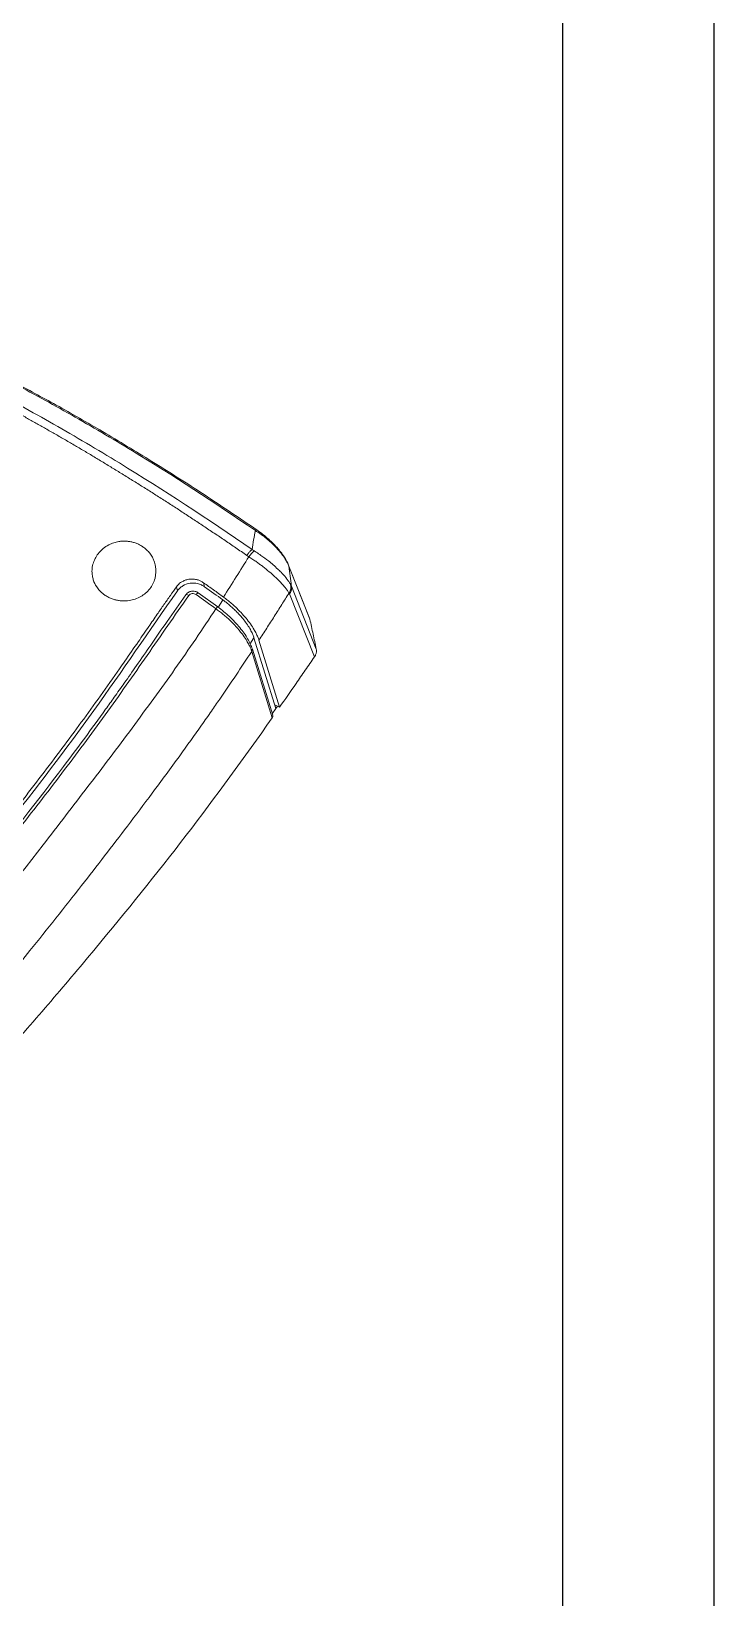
# Model space of a CAD drawing. Header units: inches. Extents: x 2021 to 3023, y 1089 to 1338.
# Drawn here: x 2346.2 to 2373, y 1144.3 to 1205.8 of the extents above; entities that cross this region are included whole.
import ezdxf

# ---------------------------------------------------------------- set-up
doc = ezdxf.new("R2010")
doc.units = ezdxf.units.IN

msp = doc.modelspace()

# ---------------------------------------------------------------- linework, layer by layer
for p, q in [((2373.001, 1337.69), (2373.001, 1088.511)), ((2367.068, 1331.757), (2367.068, 1094.444))]:
    msp.add_line(p, q)
at = {"color": 7, "linetype": 'Continuous', "lineweight": 15}
for p, q in [((2357.132, 1182.774), (2356.299, 1184.874)), ((2357.146, 1182.728), (2356.322, 1184.803)), ((2351.902, 1183.994), (2351.942, 1183.837)), ((2352.974, 1184.155), (2353.014, 1183.997)), ((2356.418, 1184.026), (2357.397, 1181.558)), ((2353.533, 1183.208), (2352.758, 1183.763)), ((2356.347, 1183.719), (2357.326, 1181.249)), ((2357.146, 1182.728), (2357.119, 1182.785)), ((2354.863, 1181.465), (2355.665, 1178.86)), ((2355.685, 1178.958), (2354.886, 1181.556)), ((2354.951, 1181.996), (2355.806, 1179.221)), ((2355.954, 1179.273), (2355.146, 1181.899)), ((2355.806, 1179.221), (2355.666, 1179.021)), ((2355.768, 1179.371), (2355.954, 1179.273)), ((2355.806, 1179.221), (2355.768, 1179.371)), ((2355.872, 1179.316), (2355.806, 1179.221))]:
    msp.add_line(p, q, dxfattribs=at)
at = {"color": 8, "linetype": 'Continuous', "lineweight": 15}
for p, q in [((2356.305, 1184.855), (2356.322, 1184.803)), ((2353.731, 1183.482), (2353.542, 1183.191)), ((2354.786, 1181.742), (2354.951, 1181.996))]:
    msp.add_line(p, q, dxfattribs=at)
at = {"color": 7, "linetype": 'Continuous', "lineweight": 15, "flags": 128}
msp.add_lwpolyline([(2352.677, 1183.695), (2352.696, 1183.717), (2352.714, 1183.736), (2352.731, 1183.75), (2352.745, 1183.759), (2352.757, 1183.763), (2352.764, 1183.762), (2352.768, 1183.754), (2352.768, 1183.742)], dxfattribs=at)
at = {"color": 8, "linetype": 'Continuous', "lineweight": 15, "flags": 128}
msp.add_lwpolyline([(2353.454, 1183.139), (2353.473, 1183.161), (2353.491, 1183.18), (2353.508, 1183.194), (2353.522, 1183.203), (2353.532, 1183.207), (2353.54, 1183.206), (2353.541, 1183.205)], dxfattribs=at)
at = {"color": 7, "linetype": 'Continuous', "lineweight": 15}
for centre, radius, start, end in [((2355.65, 1184.541), 1.103, 128.52903, 144.73503), ((2355.967, 1183.993), 0.431, 326.60059, 13.59834)]:
    msp.add_arc(centre, radius, start, end, dxfattribs=at)
at = {"color": 8, "linetype": 'Continuous', "lineweight": 15}
for centre, radius, start, end in [((2352.294, 1183.546), 0.145, 48.72203, 98.21435), ((2354.784, 1181.533), 0.104, 319.39533, 12.67341)]:
    msp.add_arc(centre, radius, start, end, dxfattribs=at)
at = {"color": 7, "linetype": 'Continuous', "lineweight": 15}
for points, knots in [([(2355.004, 1186.206), (2353.393, 1187.311), (2351.777, 1188.357), (2349.373, 1189.818), (2348.575, 1190.287), (2346.99, 1191.187), (2346.202, 1191.618), (2345.42, 1192.031)], [0, 0, 0, 0, 0.5, 0.5, 0.75, 0.75, 1, 1, 1, 1]), ([(2355.072, 1186.221), (2354.378, 1186.691), (2353.002, 1187.623), (2350.977, 1188.906), (2349.039, 1190.075), (2347.229, 1191.113), (2346.076, 1191.729), (2345.525, 1192.024)], [0, 0, 0, 0, 0.21656, 0.42908, 0.631496, 0.823808, 1, 1, 1, 1]), ([(2344.284, 1191.565), (2344.406, 1191.5), (2344.652, 1191.37), (2345.022, 1191.171), (2345.395, 1190.969), (2345.771, 1190.763), (2346.15, 1190.553), (2346.531, 1190.339), (2346.916, 1190.121), (2347.302, 1189.899), (2347.692, 1189.674), (2348.084, 1189.444), (2348.479, 1189.211), (2348.876, 1188.973), (2349.275, 1188.732), (2349.677, 1188.486), (2350.081, 1188.237), (2350.488, 1187.983), (2350.897, 1187.726), (2351.308, 1187.465), (2351.721, 1187.199), (2352.137, 1186.93), (2352.554, 1186.657), (2352.973, 1186.379), (2353.394, 1186.098), (2353.817, 1185.813), (2354.242, 1185.523), (2354.526, 1185.328), (2354.668, 1185.23)], [0, 0, 0, 0, 0.036124, 0.072434, 0.108932, 0.145616, 0.182486, 0.219544, 0.256789, 0.29422, 0.331839, 0.369645, 0.407639, 0.445819, 0.484187, 0.522742, 0.561485, 0.600414, 0.639531, 0.678835, 0.718326, 0.758004, 0.797869, 0.837922, 0.878161, 0.918587, 0.9592, 1, 1, 1, 1]), ([(2344.536, 1191.773), (2345.379, 1191.329), (2346.228, 1190.863), (2347.938, 1189.89), (2348.799, 1189.382), (2351.394, 1187.798), (2353.139, 1186.662), (2354.875, 1185.461)], [0, 0, 0, 0, 0.25, 0.25, 0.5, 0.5, 1, 1, 1, 1]), ([(2349.114, 1183.661), (2349.096, 1183.673), (2349.058, 1183.699), (2349.002, 1183.743), (2348.944, 1183.794), (2348.886, 1183.853), (2348.828, 1183.92), (2348.731, 1184.052), (2348.649, 1184.221), (2348.594, 1184.45), (2348.582, 1184.657), (2348.62, 1184.888), (2348.702, 1185.102), (2348.835, 1185.312), (2349.017, 1185.498), (2349.229, 1185.638), (2349.441, 1185.727), (2349.62, 1185.772), (2349.777, 1185.79), (2349.912, 1185.791), (2350.049, 1185.779), (2350.186, 1185.752), (2350.32, 1185.71), (2350.452, 1185.653), (2350.533, 1185.602), (2350.573, 1185.577)], [0, 0, 0, 0, 0.017183, 0.036026, 0.056529, 0.078694, 0.10252, 0.128009, 0.212442, 0.255727, 0.323316, 0.383135, 0.447253, 0.507776, 0.579682, 0.647658, 0.700622, 0.752532, 0.785694, 0.81955, 0.854122, 0.889434, 0.925505, 0.962355, 1, 1, 1, 1]), ([(2356.322, 1184.803), (2356.313, 1184.825), (2356.296, 1184.868), (2356.263, 1184.936), (2356.225, 1185.006), (2356.181, 1185.079), (2356.131, 1185.155), (2356.076, 1185.234), (2356.014, 1185.314), (2355.947, 1185.397), (2355.873, 1185.481), (2355.794, 1185.566), (2355.681, 1185.68), (2355.533, 1185.816), (2355.368, 1185.952), (2355.225, 1186.058), (2355.112, 1186.138), (2355.038, 1186.184), (2355.004, 1186.206)], [0, 0, 0, 0, 0.0469048, 0.0950991, 0.1445642, 0.1952781, 0.247216, 0.3003503, 0.3546512, 0.4100867, 0.4666234, 0.5242264, 0.5828598, 0.6984615, 0.8085728, 0.8792935, 0.9431002, 1, 1, 1, 1]), ([(2356.31, 1184.846), (2356.264, 1184.943), (2356.166, 1185.15), (2355.899, 1185.5), (2355.526, 1185.886), (2355.221, 1186.111), (2355.062, 1186.229)], [0, 0, 0, 0, 0.210473, 0.447681, 0.71111, 1, 1, 1, 1]), ([(2350.573, 1185.577), (2350.593, 1185.564), (2350.632, 1185.536), (2350.69, 1185.489), (2350.748, 1185.437), (2350.805, 1185.377), (2350.861, 1185.311), (2350.913, 1185.237), (2350.97, 1185.142), (2351.037, 1184.998), (2351.113, 1184.726), (2351.098, 1184.331), (2350.921, 1183.972), (2350.703, 1183.744), (2350.508, 1183.608), (2350.288, 1183.509), (2350.09, 1183.461), (2349.924, 1183.444), (2349.795, 1183.443), (2349.66, 1183.455), (2349.522, 1183.481), (2349.383, 1183.524), (2349.244, 1183.582), (2349.158, 1183.634), (2349.114, 1183.661)], [0, 0, 0, 0, 0.018406, 0.037992, 0.058759, 0.080706, 0.103835, 0.128145, 0.153971, 0.192869, 0.256899, 0.38421, 0.507618, 0.569148, 0.629208, 0.689594, 0.751184, 0.782082, 0.814504, 0.848469, 0.883988, 0.921076, 0.959744, 1, 1, 1, 1]), ([(2354.873, 1185.457), (2354.866, 1185.452), (2354.852, 1185.442), (2354.828, 1185.42), (2354.801, 1185.393), (2354.771, 1185.36), (2354.738, 1185.321), (2354.704, 1185.278), (2354.68, 1185.246), (2354.668, 1185.23)], [0, 0, 0, 0, 0.123647, 0.254908, 0.393294, 0.538078, 0.68829, 0.842728, 1, 1, 1, 1]), ([(2356.326, 1183.756), (2356.316, 1183.771), (2356.297, 1183.802), (2356.263, 1183.851), (2356.225, 1183.903), (2356.183, 1183.957), (2356.137, 1184.014), (2356.086, 1184.072), (2356.032, 1184.133), (2355.973, 1184.196), (2355.91, 1184.26), (2355.843, 1184.326), (2355.727, 1184.436), (2355.549, 1184.593), (2355.347, 1184.756), (2355.179, 1184.882), (2355.05, 1184.976), (2354.905, 1185.077), (2354.803, 1185.143), (2354.75, 1185.178)], [0, 0, 0, 0, 0.0388478, 0.0784276, 0.1187117, 0.1596679, 0.2012593, 0.2434445, 0.2861778, 0.3294092, 0.3730848, 0.4171468, 0.4615344, 0.5916828, 0.726849, 0.7841979, 0.8492571, 0.9214452, 1, 1, 1, 1]), ([(2354.873, 1185.457), (2354.873, 1185.458), (2354.874, 1185.459), (2354.875, 1185.46), (2354.875, 1185.461)], [0, 0, 0, 0, 0.495681, 1, 1, 1, 1]), ([(2354.873, 1185.457), (2354.888, 1185.449), (2354.918, 1185.432), (2354.948, 1185.413), (2354.963, 1185.404)], [0, 0, 0, 0, 0.497029, 1, 1, 1, 1]), ([(2354.963, 1185.404), (2354.988, 1185.389), (2355.076, 1185.333), (2355.265, 1185.206), (2355.56, 1184.986), (2355.822, 1184.758), (2356.044, 1184.538), (2356.179, 1184.387), (2356.282, 1184.252), (2356.342, 1184.165), (2356.372, 1184.115), (2356.385, 1184.094)], [0, 0, 0, 0, 0.039292, 0.142175, 0.308811, 0.539273, 0.63299, 0.789358, 0.87565, 0.945859, 1, 1, 1, 1]), ([(2351.902, 1183.994), (2351.824, 1183.882), (2351.661, 1183.651), (2351.412, 1183.294), (2351.129, 1182.887), (2350.794, 1182.403), (2350.37, 1181.789), (2349.987, 1181.237), (2349.492, 1180.525), (2348.681, 1179.375), (2347.398, 1177.624), (2345.796, 1175.529), (2344.075, 1173.37), (2342.186, 1171.085), (2340.44, 1169.048), (2338.942, 1167.347), (2337.749, 1166.022), (2336.563, 1164.746), (2335.37, 1163.504), (2334.21, 1162.327), (2333.073, 1161.198), (2331.944, 1160.096), (2330.821, 1159.015), (2329.692, 1157.941), (2328.362, 1156.69), (2326.753, 1155.217), (2324.922, 1153.615), (2323.498, 1152.447), (2322.576, 1151.73), (2322.135, 1151.394), (2321.672, 1151.05), (2321.362, 1150.824), (2321.185, 1150.695)], [0, 0, 0, 0, 0.0089088, 0.0184002, 0.0284742, 0.0412697, 0.0569379, 0.077424, 0.085411, 0.1139114, 0.1699427, 0.2280952, 0.2869967, 0.3510916, 0.4225641, 0.4632092, 0.5002153, 0.5400211, 0.5781748, 0.6140612, 0.6493221, 0.6842487, 0.7183711, 0.7523365, 0.7870734, 0.8386554, 0.8961431, 0.9480958, 0.9613636, 0.9742004, 0.9852851, 1, 1, 1, 1]), ([(2352.974, 1184.155), (2352.957, 1184.166), (2352.923, 1184.19), (2352.868, 1184.219), (2352.811, 1184.245), (2352.753, 1184.266), (2352.663, 1184.29), (2352.541, 1184.307), (2352.389, 1184.297), (2352.243, 1184.259), (2352.124, 1184.201), (2352.031, 1184.136), (2351.96, 1184.07), (2351.922, 1184.019), (2351.902, 1183.994)], [0, 0, 0, 0, 0.052672, 0.104576, 0.15605, 0.207444, 0.259106, 0.385409, 0.509768, 0.632038, 0.754966, 0.836519, 0.917675, 1, 1, 1, 1]), ([(2351.942, 1183.837), (2351.97, 1183.877), (2352.002, 1183.914), (2352.073, 1183.98), (2352.114, 1184.011), (2352.242, 1184.088), (2352.339, 1184.122), (2352.54, 1184.151), (2352.644, 1184.146), (2352.791, 1184.109), (2352.839, 1184.092), (2352.93, 1184.051), (2352.973, 1184.026), (2353.014, 1183.997)], [0, 0, 0, 0, 0.125, 0.125, 0.25, 0.25, 0.5, 0.5, 0.75, 0.75, 0.875, 0.875, 1, 1, 1, 1]), ([(2353.751, 1183.597), (2353.622, 1183.691), (2353.363, 1183.878), (2353.104, 1184.062), (2352.974, 1184.155)], [0, 0, 0, 0, 0.500114, 1, 1, 1, 1]), ([(2356.347, 1183.719), (2356.355, 1183.732), (2356.372, 1183.759), (2356.392, 1183.8), (2356.408, 1183.841), (2356.418, 1183.881), (2356.424, 1183.921), (2356.426, 1183.958), (2356.424, 1183.993), (2356.42, 1184.016), (2356.418, 1184.026)], [0, 0, 0, 0, 0.136672, 0.271382, 0.403325, 0.531783, 0.656134, 0.775868, 0.890586, 1, 1, 1, 1]), ([(2356.417, 1184.034), (2356.417, 1184.033), (2356.417, 1184.031), (2356.418, 1184.028), (2356.418, 1184.026)], [0, 0, 0, 0, 0.512209, 1, 1, 1, 1]), ([(2321.216, 1150.53), (2321.594, 1150.803), (2321.969, 1151.079), (2322.713, 1151.643), (2323.081, 1151.931), (2324.178, 1152.808), (2324.898, 1153.412), (2327.035, 1155.266), (2328.433, 1156.556), (2330.498, 1158.513), (2331.182, 1159.168), (2332.54, 1160.484), (2333.215, 1161.145), (2334.553, 1162.478), (2335.216, 1163.15), (2336.526, 1164.512), (2337.174, 1165.202), (2338.453, 1166.601), (2339.086, 1167.31), (2340.341, 1168.738), (2340.964, 1169.459), (2342.817, 1171.635), (2344.03, 1173.106), (2346.397, 1176.092), (2347.55, 1177.607), (2349.774, 1180.691), (2350.836, 1182.268), (2351.942, 1183.837)], [0, 0, 0, 0, 0.03125, 0.03125, 0.0625, 0.0625, 0.125, 0.125, 0.25, 0.25, 0.3125, 0.3125, 0.375, 0.375, 0.4375, 0.4375, 0.5, 0.5, 0.5625, 0.5625, 0.625, 0.625, 0.75, 0.75, 0.875, 0.875, 1, 1, 1, 1]), ([(2352.274, 1183.689), (2352.028, 1183.339), (2351.566, 1182.68), (2350.923, 1181.751), (2350.364, 1180.946), (2349.887, 1180.263), (2349.484, 1179.693), (2348.698, 1178.594), (2347.021, 1176.326), (2344.453, 1173.058), (2341.408, 1169.424), (2338.562, 1166.177), (2335.775, 1163.209), (2333.062, 1160.501), (2330.813, 1158.333), (2329.067, 1156.678), (2327.876, 1155.572), (2326.934, 1154.721), (2326.193, 1154.066), (2325.573, 1153.526), (2324.803, 1152.87), (2323.877, 1152.107), (2322.79, 1151.247), (2321.998, 1150.666), (2321.577, 1150.357)], [0, 0, 0, 0, 0.0278934, 0.0525723, 0.0740396, 0.0922981, 0.1073499, 0.1200161, 0.1811946, 0.2928349, 0.3925213, 0.492213, 0.576788, 0.6613687, 0.7459531, 0.7831727, 0.819699, 0.852972, 0.8669085, 0.8850488, 0.9074296, 0.9340488, 0.9649038, 1, 1, 1, 1]), ([(2352.39, 1183.654), (2351.837, 1182.872), (2351.296, 1182.087), (2350.21, 1180.525), (2349.665, 1179.747), (2348.55, 1178.206), (2347.982, 1177.442), (2346.831, 1175.925), (2346.246, 1175.172), (2344.471, 1172.929), (2343.259, 1171.456), (2341.408, 1169.279), (2340.785, 1168.559), (2339.532, 1167.129), (2338.9, 1166.42), (2337.621, 1165.02), (2336.973, 1164.329), (2335.662, 1162.964), (2334.999, 1162.291), (2332.993, 1160.286), (2331.634, 1158.97), (2329.571, 1157.004), (2328.88, 1156.351), (2327.484, 1155.064), (2326.78, 1154.429), (2325.357, 1153.188), (2324.638, 1152.58), (2323.542, 1151.699), (2323.174, 1151.411), (2322.432, 1150.845), (2322.057, 1150.568), (2321.681, 1150.297)], [0, 0, 0, 0, 0.0625, 0.0625, 0.125, 0.125, 0.1875, 0.1875, 0.25, 0.25, 0.375, 0.375, 0.4375, 0.4375, 0.5, 0.5, 0.5625, 0.5625, 0.625, 0.625, 0.75, 0.75, 0.8125, 0.8125, 0.875, 0.875, 0.9375, 0.9375, 0.96875, 0.96875, 1, 1, 1, 1]), ([(2352.76, 1183.763), (2352.721, 1183.785), (2352.663, 1183.818), (2352.572, 1183.831), (2352.502, 1183.828), (2352.435, 1183.811), (2352.372, 1183.782), (2352.316, 1183.741), (2352.288, 1183.707), (2352.274, 1183.689)], [0, 0, 0, 0, 0.244592, 0.369004, 0.494403, 0.620571, 0.747161, 0.873761, 1, 1, 1, 1]), ([(2352.677, 1183.695), (2352.633, 1183.726), (2352.576, 1183.741), (2352.469, 1183.726), (2352.42, 1183.697), (2352.39, 1183.654)], [0, 0, 0, 0, 0.5, 0.5, 1, 1, 1, 1]), ([(2354.951, 1181.996), (2354.945, 1182.016), (2354.931, 1182.058), (2354.905, 1182.124), (2354.873, 1182.197), (2354.833, 1182.276), (2354.767, 1182.395), (2354.663, 1182.555), (2354.524, 1182.738), (2354.383, 1182.902), (2354.25, 1183.041), (2354.116, 1183.169), (2353.984, 1183.285), (2353.856, 1183.39), (2353.772, 1183.452), (2353.731, 1183.482)], [0, 0, 0, 0, 0.044078, 0.091131, 0.141202, 0.194312, 0.250456, 0.375215, 0.501476, 0.595775, 0.686027, 0.771803, 0.852814, 0.928898, 1, 1, 1, 1]), ([(2355.146, 1181.899), (2355.139, 1181.921), (2355.125, 1181.965), (2355.099, 1182.032), (2355.069, 1182.1), (2355.036, 1182.171), (2354.998, 1182.242), (2354.929, 1182.364), (2354.817, 1182.539), (2354.643, 1182.766), (2354.444, 1182.992), (2354.25, 1183.185), (2354.071, 1183.346), (2353.913, 1183.477), (2353.805, 1183.557), (2353.751, 1183.597)], [0, 0, 0, 0, 0.041894, 0.083587, 0.125185, 0.166797, 0.208529, 0.250489, 0.376153, 0.501539, 0.626539, 0.751849, 0.83477, 0.9172, 1, 1, 1, 1]), ([(2355.146, 1181.899), (2355.247, 1182.057), (2355.449, 1182.369), (2355.746, 1182.836), (2356.038, 1183.297), (2356.231, 1183.604), (2356.326, 1183.756)], [0, 0, 0, 0, 0.256238, 0.508291, 0.756198, 1, 1, 1, 1]), ([(2322.87, 1149.301), (2323.627, 1149.823), (2324.368, 1150.381), (2325.819, 1151.553), (2326.53, 1152.168), (2327.931, 1153.436), (2328.621, 1154.091), (2329.991, 1155.425), (2330.671, 1156.105), (2332.034, 1157.471), (2332.715, 1158.154), (2334.07, 1159.513), (2334.745, 1160.191), (2336.085, 1161.551), (2336.75, 1162.233), (2338.062, 1163.609), (2338.709, 1164.304), (2339.985, 1165.716), (2340.614, 1166.433), (2341.857, 1167.885), (2342.469, 1168.62), (2344.29, 1170.844), (2345.486, 1172.352), (2347.258, 1174.631), (2347.845, 1175.394), (2349.012, 1176.924), (2349.592, 1177.69), (2350.736, 1179.227), (2351.299, 1179.997), (2352.397, 1181.554), (2352.932, 1182.34), (2353.454, 1183.139)], [0, 0, 0, 0, 0.0625, 0.0625, 0.125, 0.125, 0.1875, 0.1875, 0.25, 0.25, 0.3125, 0.3125, 0.375, 0.375, 0.4375, 0.4375, 0.5, 0.5, 0.5625, 0.5625, 0.625, 0.625, 0.75, 0.75, 0.8125, 0.8125, 0.875, 0.875, 0.9375, 0.9375, 1, 1, 1, 1]), ([(2354.863, 1181.465), (2354.857, 1181.483), (2354.845, 1181.518), (2354.823, 1181.575), (2354.798, 1181.635), (2354.767, 1181.699), (2354.718, 1181.795), (2354.63, 1181.945), (2354.472, 1182.172), (2354.271, 1182.415), (2354.067, 1182.627), (2353.898, 1182.785), (2353.746, 1182.916), (2353.598, 1183.035), (2353.501, 1183.105), (2353.454, 1183.139)], [0, 0, 0, 0, 0.034341, 0.070137, 0.107396, 0.146123, 0.186315, 0.279348, 0.407973, 0.570224, 0.685006, 0.770812, 0.852008, 0.928424, 1, 1, 1, 1]), ([(2354.887, 1181.552), (2354.834, 1181.685), (2354.729, 1181.951), (2354.409, 1182.399), (2354.004, 1182.838), (2353.69, 1183.085), (2353.534, 1183.208)], [0, 0, 0, 0, 0.250581, 0.500751, 0.750557, 1, 1, 1, 1]), ([(2357.146, 1182.728), (2357.188, 1182.533), (2357.229, 1182.338), (2357.271, 1182.143), (2357.313, 1181.948), (2357.355, 1181.753), (2357.397, 1181.558)], [0, 0, 0, 0, 0.001451062, 0.001451062, 0.001451062, 0.002902126, 0.002902126, 0.002902126, 0.002902126]), ([(2323.778, 1147.52), (2323.904, 1147.608), (2324.158, 1147.787), (2324.539, 1148.064), (2324.925, 1148.35), (2325.314, 1148.644), (2325.708, 1148.949), (2326.353, 1149.457), (2327.277, 1150.214), (2328.428, 1151.205), (2329.698, 1152.345), (2331.046, 1153.602), (2332.366, 1154.87), (2333.772, 1156.233), (2335.339, 1157.765), (2336.806, 1159.227), (2338.017, 1160.461), (2338.967, 1161.445), (2339.888, 1162.424), (2341.056, 1163.697), (2342.61, 1165.445), (2344.16, 1167.285), (2345.401, 1168.799), (2346.589, 1170.265), (2348.123, 1172.194), (2349.716, 1174.257), (2350.997, 1175.956), (2351.969, 1177.275), (2352.741, 1178.353), (2353.261, 1179.094), (2353.714, 1179.747), (2354.243, 1180.525), (2354.658, 1181.154), (2354.863, 1181.465)], [0, 0, 0, 0, 0.01018, 0.020535, 0.031064, 0.04177, 0.052652, 0.063709, 0.095605, 0.13065, 0.162499, 0.206226, 0.249725, 0.280649, 0.333025, 0.392088, 0.415533, 0.445627, 0.481109, 0.502968, 0.557875, 0.632751, 0.658791, 0.684531, 0.754685, 0.818067, 0.853008, 0.892566, 0.924443, 0.93909, 0.951344, 0.975954, 1, 1, 1, 1]), ([(2357.326, 1181.249), (2357.334, 1181.261), (2357.351, 1181.287), (2357.373, 1181.331), (2357.391, 1181.382), (2357.403, 1181.437), (2357.406, 1181.498), (2357.4, 1181.538), (2357.397, 1181.558)], [0, 0, 0, 0, 0.12706, 0.270968, 0.43145, 0.607643, 0.797957, 1, 1, 1, 1]), ([(2357.326, 1181.249), (2357.205, 1181.075), (2357.085, 1180.901), (2356.964, 1180.727), (2356.844, 1180.553), (2356.723, 1180.38), (2356.603, 1180.206), (2356.387, 1179.895), (2356.171, 1179.584), (2355.954, 1179.273)], [0, 0, 0, 0, 0.001364407, 0.001364407, 0.001364407, 0.002728814, 0.002728814, 0.002728814, 0.005175307, 0.005175307, 0.005175307, 0.005175307]), ([(2355.665, 1178.86), (2354.571, 1177.301), (2353.449, 1175.764), (2351.127, 1172.742), (2349.929, 1171.257), (2348.1, 1169.062), (2347.484, 1168.335), (2346.246, 1166.891), (2345.622, 1166.174), (2344.364, 1164.749), (2343.729, 1164.042), (2342.443, 1162.642), (2341.793, 1161.948), (2339.818, 1159.886), (2338.472, 1158.537), (2335.734, 1155.889), (2334.344, 1154.589), (2331.516, 1152.036), (2330.081, 1150.785), (2327.154, 1148.342), (2325.661, 1147.153), (2324.119, 1146.009)], [0, 0, 0, 0, 0.125, 0.125, 0.25, 0.25, 0.3125, 0.3125, 0.375, 0.375, 0.4375, 0.4375, 0.5, 0.5, 0.625, 0.625, 0.75, 0.75, 0.875, 0.875, 1, 1, 1, 1]), ([(2355.684, 1178.958), (2355.687, 1178.946), (2355.691, 1178.92), (2355.681, 1178.885), (2355.669, 1178.866), (2355.665, 1178.86)], [0, 0, 0, 0, 0.380085, 0.805585, 1, 1, 1, 1])]:
    msp.add_open_spline(points, degree=3, knots=knots, dxfattribs=at)
for points in [[(2355.004, 1186.206), (2354.957, 1185.961), (2354.914, 1185.713), (2354.875, 1185.461)], [(2353.751, 1183.597), (2354.088, 1184.12), (2354.42, 1184.647), (2354.75, 1185.178)], [(2354.75, 1185.178), (2354.723, 1185.196), (2354.696, 1185.213), (2354.668, 1185.23)], [(2356.322, 1184.803), (2356.354, 1184.547), (2356.385, 1184.29), (2356.417, 1184.034)], [(2353.014, 1183.997), (2353.253, 1183.827), (2353.492, 1183.655), (2353.731, 1183.482)], [(2356.417, 1184.034), (2356.407, 1184.055), (2356.396, 1184.075), (2356.385, 1184.094)], [(2352.677, 1183.695), (2352.936, 1183.512), (2353.195, 1183.326), (2353.454, 1183.139)], [(2356.347, 1183.719), (2356.34, 1183.732), (2356.333, 1183.744), (2356.326, 1183.756)]]:
    msp.add_open_spline(points, degree=3, dxfattribs=at)
at = {"color": 8, "linetype": 'Continuous', "lineweight": 15}
msp.add_open_spline([(2355.072, 1186.22), (2355.071, 1186.221), (2355.065, 1186.229), (2355.043, 1186.227), (2355.017, 1186.213), (2355.004, 1186.206)], degree=3, knots=[0, 0, 0, 0, 0.087601, 0.548762, 1, 1, 1, 1], dxfattribs=at)

doc.saveas('drawing.dxf')
